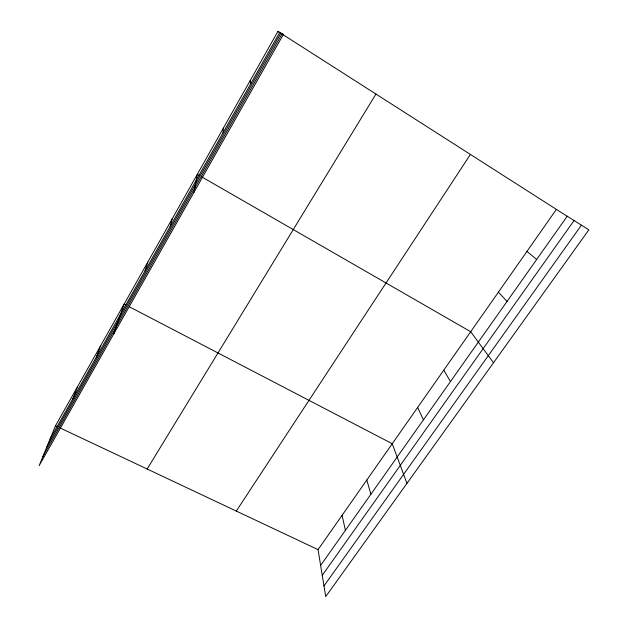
<?xml version="1.0" encoding="UTF-8"?>
<svg xmlns="http://www.w3.org/2000/svg" width="628" height="628" viewBox="0 0 628 628"><rect width="100%" height="100%" fill="white"/><g stroke="black" fill="none" stroke-linecap="round" stroke-linejoin="round"><path stroke-width="0.94" d="M223.097 132.681L223.293 128.253M194.005 192.247L197.302 174.333L198.982 175.298M170.196 226.339L172.135 218.952M145.037 270.896L147.761 262.174M113.747 333.947L124.132 304.07L125.867 304.973M96.359 357.081L100.543 345.902M72.824 398.749L77.676 386.456M55.5 425.776L39.148 465.654L283.33 34.532L277.914 31.4L55.5 425.776L57.25 426.608M50.028 439.121L279.711 32.436M46.574 447.536L280.849 33.096M42.877 456.548L282.082 33.81M147.172 469.022L375.944 94.059M236.301 511.066L470.419 154.449M318.051 549.633L556.384 209.391L588.852 229.848L325.72 596.6L318.051 549.633L59.88 427.849M320.633 565.435L567.217 216.22M322.25 575.35L574.063 220.53M323.977 585.94L581.41 225.162M129.329 306.778L392.241 443.721L406.952 483.379M201.502 176.751L470.694 331.717L493.514 362.733M277.914 31.4L556.384 209.391M526.955 251.404L536.665 259.49M498.404 292.161L507.047 301.432M443.792 370.135L450.472 381.549M417.651 407.454L423.437 419.842M366.807 480.035L370.913 494.228M250.148 80.635L250.91 83.422M342.087 515.321L345.408 530.346"/></g></svg>
